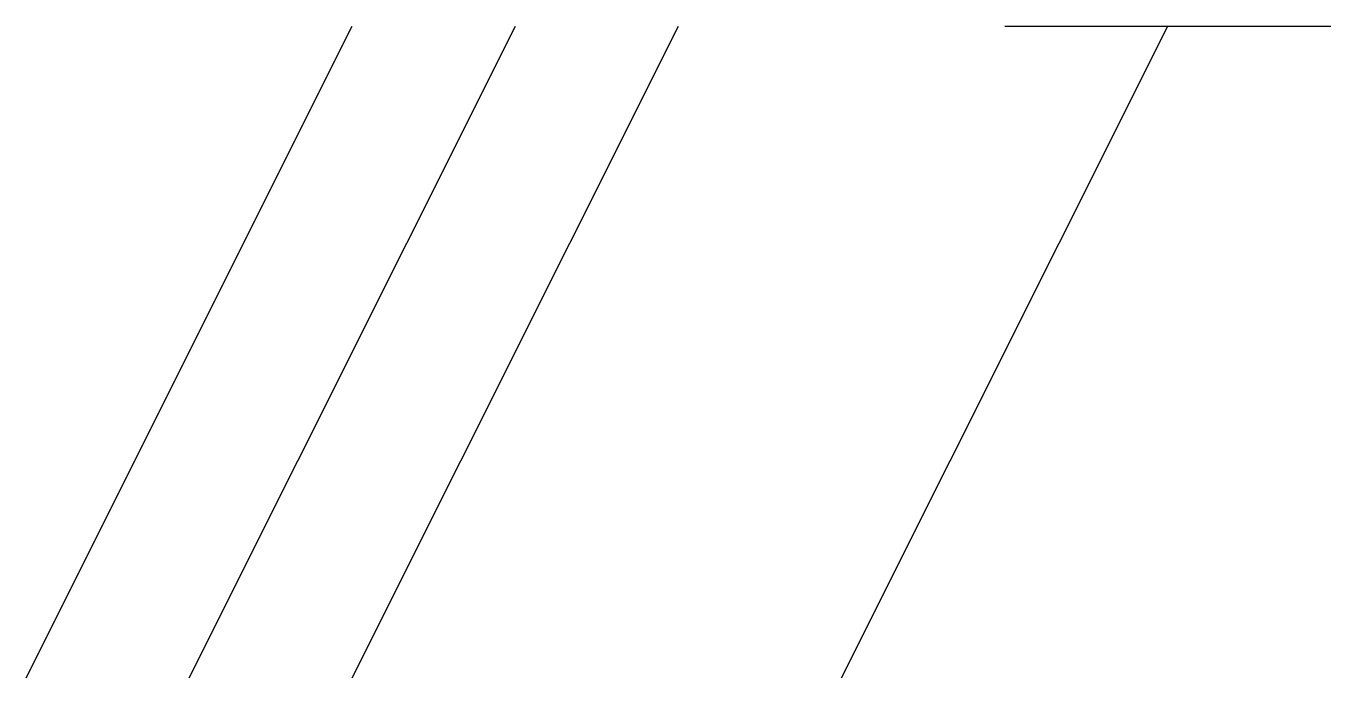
# Model space of a CAD drawing. Header units: millimetres. Extents: x -1 to 7, y -2 to 2.
import ezdxf

# ---------------------------------------------------------------- set-up
doc = ezdxf.new("R2010")
doc.units = ezdxf.units.MM
doc.layers.add('SYMB_FIL_FIN', color=1, linetype='Continuous')

msp = doc.modelspace()

# ---------------------------------------------------------------- linework, layer by layer
at = {"layer": 'SYMB_FIL_FIN'}
for p, q in [((-1, -2), (1, 2)), ((0, -2), (2, 2)), ((1, -2), (3, 2)), ((4, -2), (6, 2)), ((5, 2), (7, 2))]:
    msp.add_line(p, q, dxfattribs=at)

doc.saveas('drawing.dxf')
